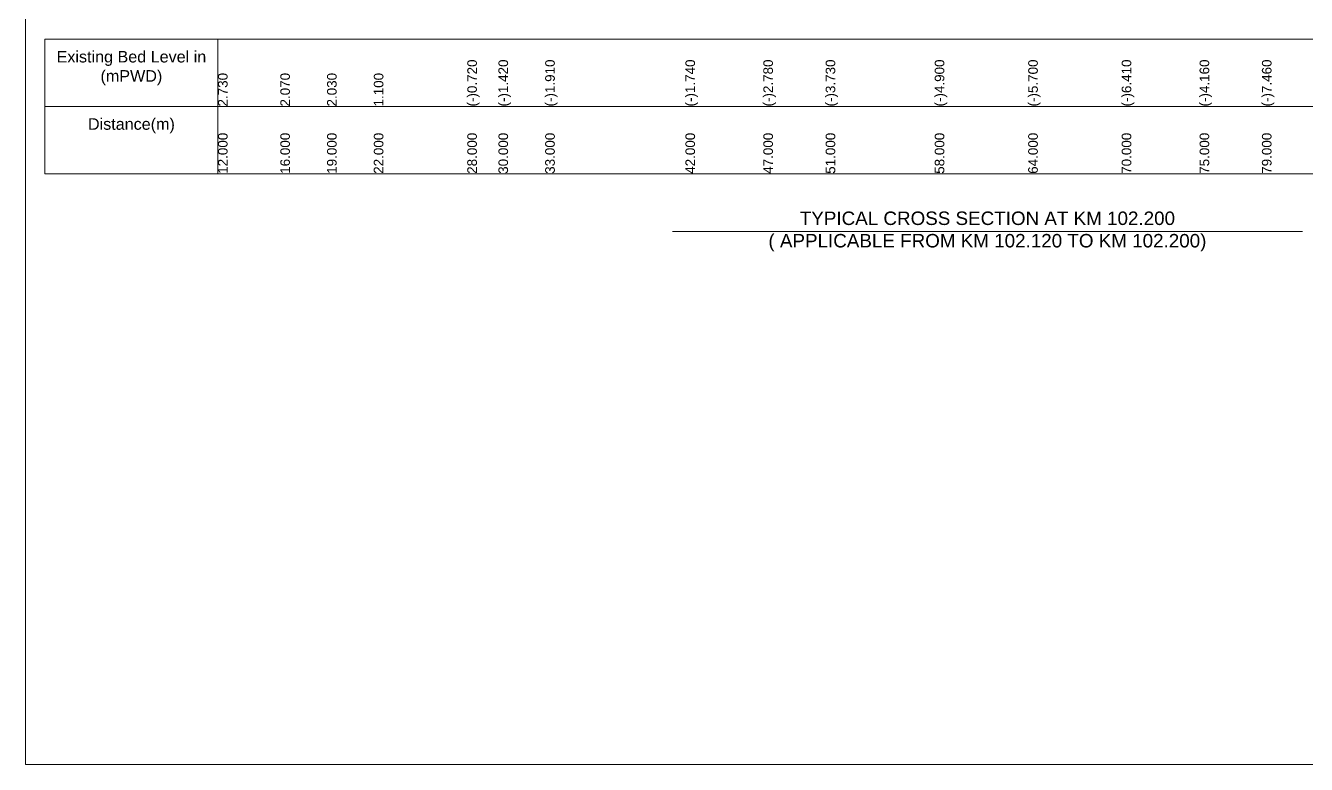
# Model space of a CAD drawing. Header units: inches. Extents: x 89000 to 305017, y -7071 to 0.
# Drawn here: x 250000 to 256658, y -7071 to -3229 of the extents above; entities that cross this region are included whole.
import ezdxf

# ---------------------------------------------------------------- set-up
doc = ezdxf.new("R2010")
doc.units = ezdxf.units.IN
doc.header["$LTSCALE"] = 7
doc.header["$MEASUREMENT"] = 0
for name, color, linetype, lineweight in [('Cross section Data Border', 7, 'Continuous', 9), ('Cross Section Labels', 7, 'Continuous', 9), ('Long Section Labels', 7, 'Continuous', 9)]:
    doc.layers.add(name, color=color, linetype=linetype, lineweight=lineweight)
doc.styles.get("Standard").update_dxf_attribs({"font": 'arial.ttf'})

msp = doc.modelspace()

# ---------------------------------------------------------------- linework, layer by layer
at = {"layer": 'Cross section Data Border'}
msp.add_lwpolyline([(250100, -3300), (259418.15076, -3300), (259418.15076, -4000), (250100, -4000)], close=True, dxfattribs=at)
for points in [[(251000, -3300), (251000, -4000)], [(250100, -3650), (259418.15076, -3650)]]:
    msp.add_lwpolyline(points, dxfattribs=at)
at = {"layer": 'Cross Section Labels'}
msp.add_lwpolyline([(250000, 0), (260000, 0), (260000, -7071), (250000, -7071)], close=True, dxfattribs=at)
msp.add_lwpolyline([(253362, -4300), (255000, -4300), (256638, -4300)], dxfattribs=at)

# ---------------------------------------------------------------- texts
at = {"layer": 'Cross section Data Border', "char_height": 60, "width": 800, "attachment_point": 5}
for s, insert in [('Existing Bed Level in (mPWD)', (250550, -3450)), ('Distance(m)', (250550, -3750))]:
    msp.add_mtext(s, dxfattribs=dict(at, insert=insert))
at = {"layer": 'Cross Section Labels', "insert": (255000, -4300), "char_height": 70, "attachment_point": 5}
msp.add_mtext('TYPICAL CROSS SECTION AT KM 102.200^J( APPLICABLE FROM KM 102.120 TO KM 102.200)', dxfattribs=at)
at = {"layer": 'Long Section Labels', "char_height": 50, "attachment_point": 1, "rotation": 90}
for s, insert in [('(-)0.720', (252296, -3650)), ('(-)1.420', (252458, -3650)), ('(-)1.910', (252701, -3650)), ('(-)1.740', (253430, -3650)), ('(-)2.780', (253835, -3650)), ('(-)3.730', (254159, -3650)), ('(-)4.900', (254726, -3650)), ('(-)5.700', (255212, -3650)), ('(-)6.410', (255698, -3650)), ('(-)4.160', (256103, -3650)), ('(-)7.460', (256427, -3650)), ('2.730', (251000, -3650)), ('2.070', (251324, -3650)), ('2.030', (251567, -3650)), ('1.100', (251810, -3650)), ('12.000', (251000, -4000)), ('16.000', (251324, -4000)), ('19.000', (251567, -4000)), ('22.000', (251810, -4000)), ('28.000', (252296, -4000)), ('30.000', (252458, -4000)), ('33.000', (252701, -4000)), ('42.000', (253430, -4000)), ('47.000', (253835, -4000)), ('51.000', (254159, -4000)), ('58.000', (254726, -4000)), ('64.000', (255212, -4000)), ('70.000', (255698, -4000)), ('75.000', (256103, -4000)), ('79.000', (256427, -4000))]:
    msp.add_mtext(s, dxfattribs=dict(at, insert=insert))

doc.saveas('drawing.dxf')
